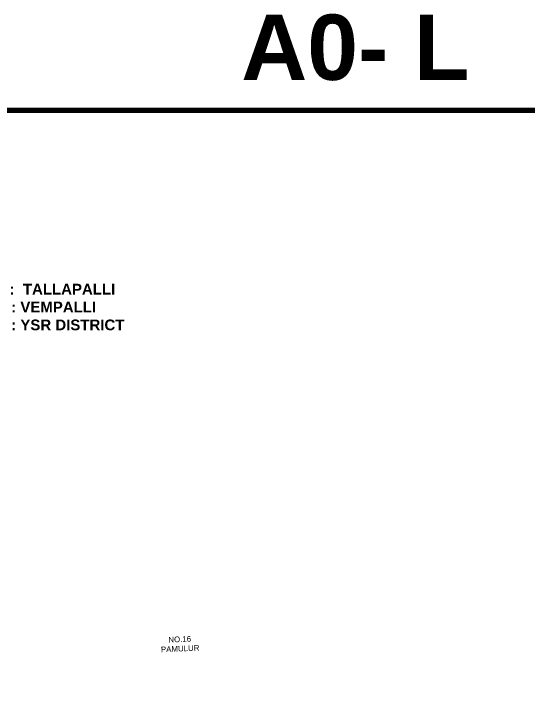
# Model space of a CAD drawing. Header units: inches. Extents: x 215816 to 245985, y 1583903 to 1595496.
# Drawn here: x 221506 to 223395, y 1591774 to 1594270 of the extents above; entities that cross this region are included whole.
import ezdxf

# ---------------------------------------------------------------- set-up
doc = ezdxf.new("R2010")
doc.units = ezdxf.units.IN
doc.header["$MEASUREMENT"] = 0
doc.layers.add('TEXT', color=1, linetype='Continuous')
doc.layers.add('text1', color=7, linetype='Continuous')
doc.styles.get("Standard").update_dxf_attribs({"font": 'arial.ttf'})

msp = doc.modelspace()

# ---------------------------------------------------------------- linework, layer by layer
at = {"color": 5, "const_width": 20}
msp.add_lwpolyline([(215826.3046, 1593914.89263), (229280.17091, 1593914.89263), (229280.17091, 1584434.03049), (215826.3046, 1584434.03049)], close=True, dxfattribs=at)

# ---------------------------------------------------------------- texts
at = {"layer": 'TEXT', "attachment_point": 1}
for s, insert, char_height, width in [('\\pxql;{\\fArial|b1|i0|c0|p34;\\C1;A0- L}', (222341.54158, 1594266.25583), 240, 1275.7424284), ('\\pxql;{\\fArial|b1|i0|c0|p34;\\C1;VILLAGE NAME :\\C5;  TALLAPALLI\\P\\C1;MANDAL             : \\C5;VEMPALLI \\P\\C1;DISTRICT            : \\C5;YSR DISTRICT}', (221060.18964, 1593277.86739), 39.3744879, 1029.3413908)]:
    msp.add_mtext(s, dxfattribs=dict(at, insert=insert, char_height=char_height, width=width))
at = {"layer": 'text1', "insert": (222028.09008, 1591979.36104), "char_height": 20.7076402, "width": 174.3437661, "attachment_point": 1, "rotation": 2.5565452}
msp.add_mtext('\\pxqc;NO.16 PAMULUR', dxfattribs=at)

doc.saveas('drawing.dxf')
